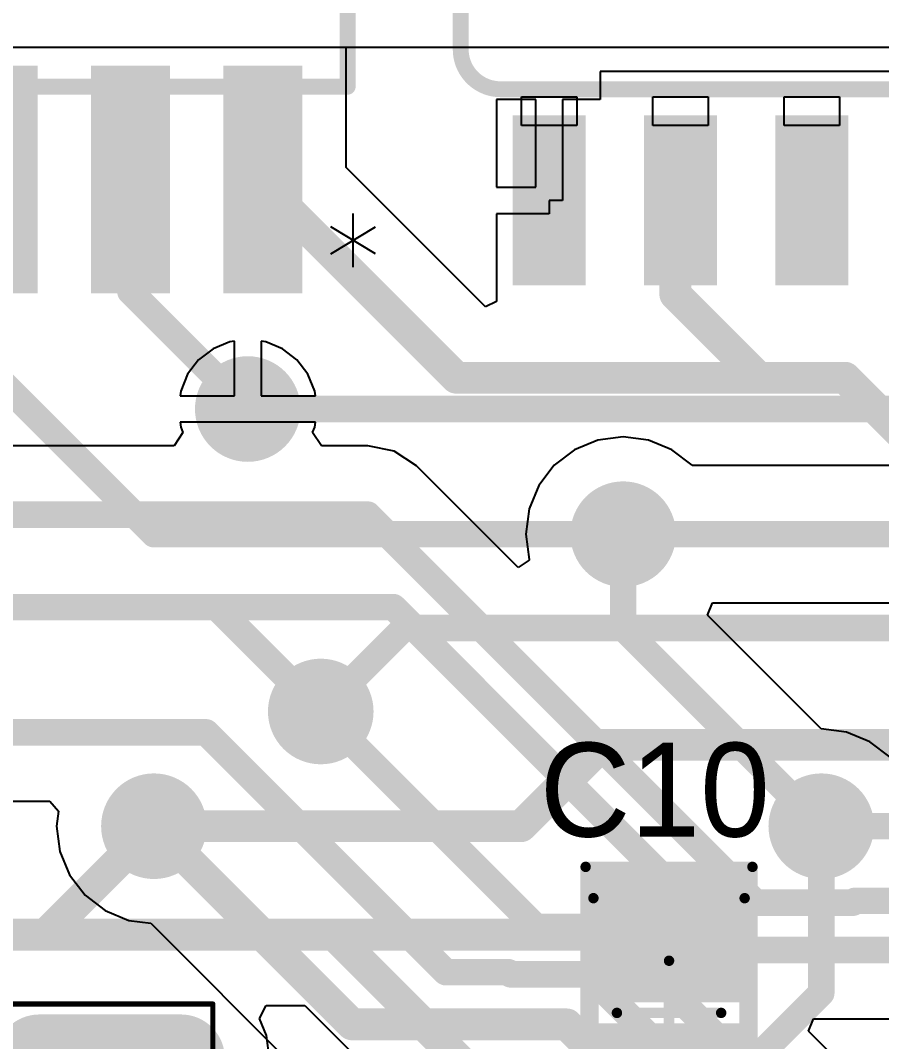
# Model space of a CAD drawing. Header units: millimetres. Extents: x 12 to 126, y 25 to 105.
# Drawn here: x 39.92 to 48.18, y 42.93 to 52.73 of the extents above; entities that cross this region are included whole.
import ezdxf

# ---------------------------------------------------------------- set-up
doc = ezdxf.new("R2010")
doc.units = ezdxf.units.MM
for name, color, linetype in [('BottomLayer', 5, 'Continuous'), ('BottomSolder', 6, 'Continuous'), ('Mechanical13', 56, 'Continuous'), ('Mechanical15', 56, 'Continuous'), ('MultiLayer', 9, 'Continuous'), ('TopLayer', 1, 'Continuous'), ('TopOverlay', 2, 'Continuous'), ('TopPaste', 8, 'Continuous'), ('TopSolder', 216, 'Continuous'), ('ViaHoleLayer', 16, 'Continuous')]:
    doc.layers.add(name, color=color, linetype=linetype)

# ---------------------------------------------------------------- blocks, each defined once
blk = doc.blocks.new('XTAL1140X475X430D1315L440X63M_30')
at = {"layer": 'Mechanical15', "const_width": 0.05}
for points in [[(-5.95, 0.985), (-7.325, 0.985)], [(-7.325, -0.985), (-7.325, 0.985)]]:
    blk.add_lwpolyline(points, dxfattribs=at)
at = {"layer": 'Mechanical15', "const_width": 0.025}
blk.add_lwpolyline([(-7.3375, 0.985, 1), (-7.3125, 0.985, 1)], format="xyb", close=True, dxfattribs=at)
blk.add_lwpolyline([(-7.3375, 0.985, 1), (-7.3125, 0.985, 1)], format="xyb", close=True, dxfattribs=at)
at = {"layer": 'TopLayer', "const_width": 0.32}
for points in [[(-6.965, 0.68, 1), (-6.645, 0.68, 1)], [(-6.965, -0.68, 1), (-6.645, -0.68, 1)]]:
    blk.add_lwpolyline(points, format="xyb", close=True, dxfattribs=at)
at = {"layer": 'TopLayer'}
blk.add_solid([(-2.125, 0.68), (-7.125, 0.68), (-2.125, -0.68), (-7.125, -0.68)], dxfattribs=at)
at = {"layer": 'TopPaste', "const_width": 0.32}
for points in [[(-6.965, 0.68, 1), (-6.645, 0.68, 1)], [(-6.965, -0.68, 1), (-6.645, -0.68, 1)]]:
    blk.add_lwpolyline(points, format="xyb", close=True, dxfattribs=at)
at = {"layer": 'TopPaste'}
blk.add_solid([(-2.125, 0.68), (-7.125, 0.68), (-2.125, -0.68), (-7.125, -0.68)], dxfattribs=at)
at = {"layer": 'TopSolder', "const_width": 0.42}
for points in [[(-7.015, 0.68, 1), (-6.595, 0.68, 1)], [(-7.015, -0.68, 1), (-6.595, -0.68, 1)]]:
    blk.add_lwpolyline(points, format="xyb", close=True, dxfattribs=at)
at = {"layer": 'TopSolder'}
blk.add_solid([(-2.025, 0.68), (-7.225, 0.68), (-2.025, -0.68), (-7.225, -0.68)], dxfattribs=at)
blk = doc.blocks.new('_SO16W_32')
at = {"layer": 'Mechanical13'}
for p, q in [((1.6254, 3.8052), (1.6254, 4.0824)), ((1.6254, 4.0824), (2.1546, 4.0824)), ((1.6254, 3.8052), (1.6254, 4.0824)), ((1.6254, 4.0824), (2.1546, 4.0824)), ((2.1546, 4.0824), (2.1546, 3.8052)), ((2.1546, 4.0824), (2.1546, 3.8052)), ((2.8854, 3.8052), (2.8854, 4.0824)), ((2.8854, 4.0824), (3.4146, 4.0824)), ((2.8854, 3.8052), (2.8854, 4.0824)), ((2.8854, 4.0824), (3.4146, 4.0824)), ((3.4146, 4.0824), (3.4146, 3.8052)), ((3.4146, 4.0824), (3.4146, 3.8052)), ((4.1454, 3.8052), (4.1454, 4.0824)), ((4.1454, 4.0824), (4.6746, 4.0824)), ((4.1454, 3.8052), (4.1454, 4.0824)), ((4.1454, 4.0824), (4.6746, 4.0824)), ((4.6746, 4.0824), (4.6746, 3.8052)), ((4.6746, 4.0824), (4.6746, 3.8052)), ((2.1546, 3.8052), (1.6254, 3.8052)), ((2.1546, 3.8052), (1.6254, 3.8052)), ((3.4146, 3.8052), (2.8854, 3.8052)), ((3.4146, 3.8052), (2.8854, 3.8052)), ((4.6746, 3.8052), (4.1454, 3.8052)), ((4.6746, 3.8052), (4.1454, 3.8052))]:
    blk.add_line(p, q, dxfattribs=at)
at = {"layer": 'Mechanical13', "const_width": 0.1524}
for points in [[(4.8768, 3.7338), (-4.8768, 3.7338)], [(4.8768, 3.7338), (-4.8768, 3.7338)], [(5.2578, 3.3528), (5.2578, -3.3528)], [(5.2578, 3.3528), (5.2578, -3.3528)]]:
    blk.add_lwpolyline(points, dxfattribs=at)
at = {"layer": 'Mechanical13', "const_width": 0.0762}
for points in [[(4.8387, 3.7338, 1), (4.9149, 3.7338, 1)], [(4.8387, 3.7338, 1), (4.9149, 3.7338, 1)], [(4.8387, 3.7338, 1), (4.9149, 3.7338, 1)], [(4.8387, 3.7338, 1), (4.9149, 3.7338, 1)], [(5.2197, 3.3528, 1), (5.2959, 3.3528, 1)], [(5.2197, 3.3528, 1), (5.2959, 3.3528, 1)], [(5.2197, 3.3528, 1), (5.2959, 3.3528, 1)], [(5.2197, 3.3528, 1), (5.2959, 3.3528, 1)]]:
    blk.add_lwpolyline(points, format="xyb", close=True, dxfattribs=at)
at = {"layer": 'Mechanical13', "const_width": 0.1524}
blk.add_lwpolyline([(4.8768, 3.7338, -0.414214), (5.2578, 3.3528)], format="xyb", dxfattribs=at)
blk.add_lwpolyline([(4.8768, 3.7338, -0.414214), (5.2578, 3.3528)], format="xyb", dxfattribs=at)
at = {"layer": 'TopLayer'}
for points in [[(1.64, 4.085), (2.14, 4.085), (1.64, 5.515), (2.14, 5.515)], [(2.9, 4.085), (3.4, 4.085), (2.9, 5.515), (3.4, 5.515)], [(4.16, 4.085), (4.66, 4.085), (4.16, 5.515), (4.66, 5.515)]]:
    blk.add_solid(points, dxfattribs=at)
at = {"layer": 'TopPaste'}
for points in [[(1.64, 4.085), (2.14, 4.085), (1.64, 5.515), (2.14, 5.515)], [(2.9, 4.085), (3.4, 4.085), (2.9, 5.515), (3.4, 5.515)], [(4.16, 4.085), (4.66, 4.085), (4.16, 5.515), (4.66, 5.515)]]:
    blk.add_solid(points, dxfattribs=at)
at = {"layer": 'TopSolder'}
for points in [[(1.54, 3.985), (2.24, 3.985), (1.54, 5.615), (2.24, 5.615)], [(2.8, 3.985), (3.5, 3.985), (2.8, 5.615), (3.5, 5.615)], [(4.06, 3.985), (4.76, 3.985), (4.06, 5.615), (4.76, 5.615)]]:
    blk.add_solid(points, dxfattribs=at)
blk = doc.blocks.new('_SOIC127P1032X265_16N_34')
at = {"layer": 'Mechanical13'}
for p, q in [((5.4105, 5.5259), (5.1535, 5.0974)), ((5.4105, 5.0974), (5.1535, 5.5259)), ((5.4105, 5.5259), (5.1535, 5.0974)), ((5.4105, 5.0974), (5.1535, 5.5259)), ((5.5391, 5.3117), (5.0249, 5.3117)), ((5.5391, 5.3117), (5.0249, 5.3117))]:
    blk.add_line(p, q, dxfattribs=at)
at = {"layer": 'Mechanical13', "const_width": 0.1524}
for points in [[(3.81, 5.2578), (0.3048, 5.2578)], [(3.81, 5.2578), (0.3048, 5.2578)], [(3.81, -5.2578), (3.81, 5.2578)], [(3.81, -5.2578), (3.81, 5.2578)], [(5.334, 4.699), (3.81, 4.699)], [(3.81, 4.191), (3.81, 4.699)], [(5.334, 4.699), (3.81, 4.699)], [(3.81, 4.191), (3.81, 4.699)], [(5.334, 4.191), (5.334, 4.699)], [(5.334, 4.191), (5.334, 4.699)], [(5.334, 4.191), (3.81, 4.191)], [(5.334, 4.191), (3.81, 4.191)], [(5.334, 3.429), (3.81, 3.429)], [(3.81, 2.921), (3.81, 3.429)], [(5.334, 3.429), (3.81, 3.429)], [(3.81, 2.921), (3.81, 3.429)], [(5.334, 2.921), (5.334, 3.429)], [(5.334, 2.921), (5.334, 3.429)], [(5.334, 2.921), (3.81, 2.921)], [(5.334, 2.921), (3.81, 2.921)], [(5.334, 2.159), (3.81, 2.159)], [(3.81, 1.651), (3.81, 2.159)], [(5.334, 2.159), (3.81, 2.159)], [(3.81, 1.651), (3.81, 2.159)], [(5.334, 1.651), (5.334, 2.159)], [(5.334, 1.651), (5.334, 2.159)]]:
    blk.add_lwpolyline(points, dxfattribs=at)
at = {"layer": 'Mechanical13', "const_width": 0.0762}
for points in [[(3.7719, 5.2578, 1), (3.8481, 5.2578, 1)], [(3.7719, 5.2578, 1), (3.8481, 5.2578, 1)], [(3.7719, 5.2578, 1), (3.8481, 5.2578, 1)], [(3.7719, 5.2578, 1), (3.8481, 5.2578, 1)], [(3.7719, 4.699, 1), (3.8481, 4.699, 1)], [(3.7719, 4.699, 1), (3.8481, 4.699, 1)], [(3.7719, 4.699, 1), (3.8481, 4.699, 1)], [(3.7719, 4.699, 1), (3.8481, 4.699, 1)], [(5.2959, 4.699, 1), (5.3721, 4.699, 1)], [(5.2959, 4.699, 1), (5.3721, 4.699, 1)], [(5.2959, 4.699, 1), (5.3721, 4.699, 1)], [(5.2959, 4.699, 1), (5.3721, 4.699, 1)], [(3.7719, 4.191, 1), (3.8481, 4.191, 1)], [(3.7719, 4.191, 1), (3.8481, 4.191, 1)], [(3.7719, 4.191, 1), (3.8481, 4.191, 1)], [(3.7719, 4.191, 1), (3.8481, 4.191, 1)], [(5.2959, 4.191, 1), (5.3721, 4.191, 1)], [(5.2959, 4.191, 1), (5.3721, 4.191, 1)], [(5.2959, 4.191, 1), (5.3721, 4.191, 1)], [(5.2959, 4.191, 1), (5.3721, 4.191, 1)], [(3.7719, 3.429, 1), (3.8481, 3.429, 1)], [(3.7719, 3.429, 1), (3.8481, 3.429, 1)], [(3.7719, 3.429, 1), (3.8481, 3.429, 1)], [(3.7719, 3.429, 1), (3.8481, 3.429, 1)], [(5.2959, 3.429, 1), (5.3721, 3.429, 1)], [(5.2959, 3.429, 1), (5.3721, 3.429, 1)], [(5.2959, 3.429, 1), (5.3721, 3.429, 1)], [(5.2959, 3.429, 1), (5.3721, 3.429, 1)], [(3.7719, 2.921, 1), (3.8481, 2.921, 1)], [(3.7719, 2.921, 1), (3.8481, 2.921, 1)], [(3.7719, 2.921, 1), (3.8481, 2.921, 1)], [(3.7719, 2.921, 1), (3.8481, 2.921, 1)], [(5.2959, 2.921, 1), (5.3721, 2.921, 1)], [(5.2959, 2.921, 1), (5.3721, 2.921, 1)], [(5.2959, 2.921, 1), (5.3721, 2.921, 1)], [(5.2959, 2.921, 1), (5.3721, 2.921, 1)], [(3.7719, 2.159, 1), (3.8481, 2.159, 1)], [(3.7719, 2.159, 1), (3.8481, 2.159, 1)], [(3.7719, 2.159, 1), (3.8481, 2.159, 1)], [(3.7719, 2.159, 1), (3.8481, 2.159, 1)], [(5.2959, 2.159, 1), (5.3721, 2.159, 1)], [(5.2959, 2.159, 1), (5.3721, 2.159, 1)], [(5.2959, 2.159, 1), (5.3721, 2.159, 1)], [(5.2959, 2.159, 1), (5.3721, 2.159, 1)]]:
    blk.add_lwpolyline(points, format="xyb", close=True, dxfattribs=at)
at = {"layer": 'TopLayer'}
for points in [[(3.7084, 4.1656), (5.6896, 4.1656), (3.7084, 4.7244), (5.6896, 4.7244)], [(3.7084, 2.8956), (5.6896, 2.8956), (3.7084, 3.4544), (5.6896, 3.4544)], [(3.7084, 1.6256), (5.6896, 1.6256), (3.7084, 2.1844), (5.6896, 2.1844)]]:
    blk.add_solid(points, dxfattribs=at)
at = {"layer": 'TopOverlay', "const_width": 0.1524}
for points in [[(3.81, 5.2578), (0.3048, 5.2578)], [(3.81, 5.0546), (3.81, 5.2578)]]:
    blk.add_lwpolyline(points, dxfattribs=at)
at = {"layer": 'TopOverlay', "const_width": 0.0762}
for points in [[(3.7719, 5.2578, 1), (3.8481, 5.2578, 1)], [(3.7719, 5.2578, 1), (3.8481, 5.2578, 1)], [(3.7719, 5.0546, 1), (3.8481, 5.0546, 1)]]:
    blk.add_lwpolyline(points, format="xyb", close=True, dxfattribs=at)
at = {"layer": 'TopPaste'}
for points in [[(3.7084, 4.1656), (5.6896, 4.1656), (3.7084, 4.7244), (5.6896, 4.7244)], [(3.7084, 2.8956), (5.6896, 2.8956), (3.7084, 3.4544), (5.6896, 3.4544)], [(3.7084, 1.6256), (5.6896, 1.6256), (3.7084, 2.1844), (5.6896, 2.1844)]]:
    blk.add_solid(points, dxfattribs=at)
at = {"layer": 'TopSolder'}
for points in [[(3.6084, 4.0656), (5.7896, 4.0656), (3.6084, 4.8244), (5.7896, 4.8244)], [(3.6084, 2.7956), (5.7896, 2.7956), (3.6084, 3.5544), (5.7896, 3.5544)], [(3.6084, 1.5256), (5.7896, 1.5256), (3.6084, 2.2844), (5.7896, 2.2844)]]:
    blk.add_solid(points, dxfattribs=at)
blk = doc.blocks.new('C0805_66')
at = {"layer": 'Mechanical13', "const_width": 0.1}
for points in [[(-1.1, 0.725), (-1.1, -0.725)], [(-1.1, 0.725), (1.1, 0.725)], [(1.1, 0.725), (1.1, -0.725)], [(-1.1, -0.725), (1.1, -0.725)]]:
    blk.add_lwpolyline(points, dxfattribs=at)
at = {"layer": 'Mechanical13', "const_width": 0.05}
for points in [[(-1.125, 0.725, 1), (-1.075, 0.725, 1)], [(-1.125, 0.725, 1), (-1.075, 0.725, 1)], [(1.075, 0.725, 1), (1.125, 0.725, 1)], [(1.075, 0.725, 1), (1.125, 0.725, 1)], [(-1.125, -0.725, 1), (-1.075, -0.725, 1)], [(-1.125, -0.725, 1), (-1.075, -0.725, 1)], [(1.075, -0.725, 1), (1.125, -0.725, 1)], [(1.075, -0.725, 1), (1.125, -0.725, 1)]]:
    blk.add_lwpolyline(points, format="xyb", close=True, dxfattribs=at)
at = {"layer": 'Mechanical15', "const_width": 0.1}
for points in [[(-1.4, 0.8), (-1.4, -0.8)], [(-1.4, 0.8), (1.4001, 0.8)], [(1.4001, 0.8), (1.4001, -0.8)], [(0.0001, 0.5), (0.0001, -0.5)], [(-0.5, 0), (0.5, 0)], [(-1.4, -0.8), (1.4001, -0.8)]]:
    blk.add_lwpolyline(points, dxfattribs=at)
at = {"layer": 'Mechanical15', "const_width": 0.05}
for points in [[(-1.425, 0.8, 1), (-1.375, 0.8, 1)], [(-1.425, 0.8, 1), (-1.375, 0.8, 1)], [(1.3751, 0.8, 1), (1.4251, 0.8, 1)], [(1.3751, 0.8, 1), (1.4251, 0.8, 1)], [(-0.0249, 0.5, 1), (0.0251, 0.5, 1)], [(-0.525, 0, 1), (-0.475, 0, 1)], [(0.475, 0, 1), (0.525, 0, 1)], [(-0.0249, -0.5, 1), (0.0251, -0.5, 1)], [(-1.425, -0.8, 1), (-1.375, -0.8, 1)], [(-1.425, -0.8, 1), (-1.375, -0.8, 1)], [(1.3751, -0.8, 1), (1.4251, -0.8, 1)], [(1.3751, -0.8, 1), (1.4251, -0.8, 1)]]:
    blk.add_lwpolyline(points, format="xyb", close=True, dxfattribs=at)
at = {"layer": 'TopLayer'}
for points in [[(-0.1999, -0.7), (-0.1999, 0.7), (-1.2999, -0.7), (-1.2999, 0.7)], [(1.3, -0.7), (1.3, 0.7), (0.2, -0.7), (0.2, 0.7)]]:
    blk.add_solid(points, dxfattribs=at)
at = {"layer": 'TopPaste'}
for points in [[(-0.1999, -0.7), (-0.1999, 0.7), (-1.2999, -0.7), (-1.2999, 0.7)], [(1.3, -0.7), (1.3, 0.7), (0.2, -0.7), (0.2, 0.7)]]:
    blk.add_solid(points, dxfattribs=at)
at = {"layer": 'TopSolder'}
for points in [[(-0.0999, -0.8), (-0.0999, 0.8), (-1.3999, -0.8), (-1.3999, 0.8)], [(1.4, -0.8), (1.4, 0.8), (0.1, -0.8), (0.1, 0.8)]]:
    blk.add_solid(points, dxfattribs=at)

msp = doc.modelspace()

# ---------------------------------------------------------------- linework, layer by layer
at = {"layer": 'BottomLayer'}
for p, q in [((31.9784, 52.4698), (55, 52.4698)), ((41.9276, 49.6434), (41.7669, 49.5769)), ((41.973, 49.6494), (41.9276, 49.6434)), ((41.973, 49.127), (41.973, 49.6494)), ((42.2724, 49.6434), (42.227, 49.6494)), ((42.227, 49.6494), (42.227, 49.127)), ((42.433, 49.5769), (42.2724, 49.6434)), ((41.7669, 49.5769), (41.629, 49.471)), ((42.571, 49.471), (42.433, 49.5769)), ((41.629, 49.471), (41.5231, 49.3331)), ((42.6769, 49.3331), (42.571, 49.471)), ((41.5231, 49.3331), (41.4566, 49.1724)), ((42.7434, 49.1724), (42.6769, 49.3331)), ((41.4566, 49.1724), (41.4506, 49.127)), ((42.7494, 49.127), (42.7434, 49.1724)), ((41.4506, 49.127), (41.973, 49.127)), ((42.227, 49.127), (42.7494, 49.127)), ((42.7494, 48.873), (41.4506, 48.873)), ((41.4506, 48.873), (41.4566, 48.8276)), ((42.7434, 48.8276), (42.7494, 48.873)), ((41.4788, 48.7741), (41.3939, 48.6471)), ((41.4566, 48.8276), (41.4788, 48.7741)), ((42.7212, 48.7741), (42.7434, 48.8276)), ((42.8061, 48.6471), (42.7212, 48.7741)), ((45.4582, 48.7026), (45.2328, 48.6092)), ((45.7, 48.7344), (45.4582, 48.7026)), ((45.9418, 48.7026), (45.7, 48.7344)), ((46.1672, 48.6092), (45.9418, 48.7026)), ((41.3939, 48.6471), (39.4399, 48.6471)), ((43.2519, 48.6471), (42.8061, 48.6471)), ((43.5044, 48.5969), (43.2519, 48.6471)), ((43.2519, 48.6471), (43.2519, 48.6471)), ((43.7184, 48.4539), (43.5044, 48.5969)), ((45.2328, 48.6092), (45.0393, 48.4607)), ((46.3607, 48.4607), (46.1672, 48.6092)), ((44.6924, 47.4798), (43.7184, 48.4539)), ((45.0393, 48.4607), (44.8908, 48.2672)), ((46.3615, 48.4597), (46.3607, 48.4607)), ((51.5, 48.4597), (46.3615, 48.4597)), ((44.8908, 48.2672), (44.7974, 48.0418)), ((44.7974, 48.0418), (44.7656, 47.8)), ((44.7656, 47.8), (44.7974, 47.5582)), ((44.8001, 47.5518), (44.6924, 47.4798)), ((44.7974, 47.5582), (44.8001, 47.5518)), ((46.5097, 47.023), (46.5583, 47.1403)), ((46.5583, 47.1403), (51.2268, 47.1403)), ((47.5986, 45.9341), (46.5097, 47.023)), ((47.5999, 45.9343), (47.5986, 45.9341)), ((47.8417, 45.9025), (47.5999, 45.9343)), ((48.0671, 45.8091), (47.8417, 45.9025)), ((48.2606, 45.6606), (48.0671, 45.8091)), ((39.5614, 45.2402), (40.2009, 45.2402)), ((40.2009, 45.2402), (40.2847, 45.1447)), ((40.2847, 45.1447), (40.2656, 45)), ((40.2656, 45), (40.2974, 44.7582)), ((40.2974, 44.7582), (40.3908, 44.5328)), ((40.3908, 44.5328), (40.5393, 44.3393)), ((40.5393, 44.3393), (40.7328, 44.1908)), ((40.7328, 44.1908), (40.9582, 44.0974)), ((40.9582, 44.0974), (41.1715, 44.0694)), ((41.1715, 44.0694), (42.6204, 42.6204)), ((47.4772, 43.0355), (47.5258, 43.1528)), ((47.5258, 43.1528), (50.5142, 43.1528)), ((47.8665, 42.6463), (47.4772, 43.0355))]:
    msp.add_line(p, q, dxfattribs=at)
for points, const_width in [([(41.8968, 49, 1), (42.3032, 49, 1)], 0.4064), ([(42.0365, 49, 1), (42.1635, 49, 1)], 0.127), ([(45.4968, 47.8, 1), (45.9032, 47.8, 1)], 0.4064), ([(43.1884, 47.9874, 1), (43.3154, 47.9874, 1)], 0.127), ([(43.1884, 47.9874, 1), (43.3154, 47.9874, 1)], 0.127), ([(45.6365, 47.8, 1), (45.7635, 47.8, 1)], 0.127), ([(45.6365, 47.8, 1), (45.7635, 47.8, 1)], 0.127), ([(43.4338, 47.1, 1), (43.5608, 47.1, 1)], 0.127), ([(43.4338, 47.1, 1), (43.5608, 47.1, 1)], 0.127), ([(45.6365, 46.8998, 1), (45.7635, 46.8998, 1)], 0.127), ([(45.6365, 46.8998, 1), (45.7635, 46.8998, 1)], 0.127), ([(42.5968, 46.1, 1), (43.0032, 46.1, 1)], 0.4064), ([(42.7365, 46.1, 1), (42.8635, 46.1, 1)], 0.127), ([(41.6365, 45.8999, 1), (41.7635, 45.8999, 1)], 0.127), ([(41.6365, 45.8999, 1), (41.7635, 45.8999, 1)], 0.127), ([(40.9968, 45, 1), (41.4032, 45, 1)], 0.4064), ([(47.3967, 44.9999, 1), (47.8031, 44.9999, 1)], 0.4064), ([(41.1238, 45, 1), (41.2762, 45, 1)], 0.1524), ([(47.5364, 44.9999, 1), (47.6634, 44.9999, 1)], 0.127), ([(47.5364, 44.9999, 1), (47.6634, 44.9999, 1)], 0.127), ([(46.9093, 44.2665, 1), (47.0363, 44.2665, 1)], 0.127), ([(46.9093, 44.2665, 1), (47.0363, 44.2665, 1)], 0.127), ([(47.8402, 44.2665, 1), (47.9672, 44.2665, 1)], 0.127), ([(47.8402, 44.2665, 1), (47.9672, 44.2665, 1)], 0.127), ([(47.8577, 44.284, 1), (47.9847, 44.284, 1)], 0.127), ([(47.8577, 44.284, 1), (47.9847, 44.284, 1)], 0.127), ([(44.8031, 44.0334, 1), (44.9301, 44.0334, 1)], 0.127), ([(44.8031, 44.0334, 1), (44.9301, 44.0334, 1)], 0.127), ([(45.4829, 44.0334, 1), (45.6099, 44.0334, 1)], 0.127), ([(45.4829, 44.0334, 1), (45.6099, 44.0334, 1)], 0.127), ([(46.7213, 43.8125, 1), (46.8483, 43.8125, 1)], 0.127), ([(46.7213, 43.8125, 1), (46.8483, 43.8125, 1)], 0.127), ([(43.9364, 43.6, 1), (44.0634, 43.6, 1)], 0.127), ([(43.9364, 43.6, 1), (44.0634, 43.6, 1)], 0.127), ([(44.5365, 43.6, 1), (44.6635, 43.6, 1)], 0.127), ([(44.5365, 43.6, 1), (44.6635, 43.6, 1)], 0.127), ([(44.5571, 43.5794, 1), (44.6841, 43.5794, 1)], 0.127), ([(44.5571, 43.5794, 1), (44.6841, 43.5794, 1)], 0.127), ([(45.2949, 43.5794, 1), (45.4219, 43.5794, 1)], 0.127), ([(45.2949, 43.5794, 1), (45.4219, 43.5794, 1)], 0.127), ([(43.0238, 43.1, 1), (43.1762, 43.1, 1)], 0.1524), ([(43.0238, 43.1, 1), (43.1762, 43.1, 1)], 0.1524), ([(45.0836, 43.1, 1), (45.236, 43.1, 1)], 0.1524), ([(45.0836, 43.1, 1), (45.236, 43.1, 1)], 0.1524)]:
    msp.add_lwpolyline(points, format="xyb", close=True, dxfattribs=dict(at, const_width=const_width))
for points, const_width in [([(42.1, 49), (57, 49)], 0.254), ([(39.1126, 47.9874), (43.2519, 47.9874)], 0.254), ([(43.2519, 47.9874), (46.9728, 44.2665)], 0.254), ([(45.7, 46.8998), (45.7, 47.8)], 0.254), ([(45.7, 47.8), (51.5, 47.8)], 0.254), ([(37.5, 47.1), (43.4973, 47.1)], 0.254), ([(43.4973, 47.1), (46.7848, 43.8125)], 0.254), ([(45.7, 46.8998), (47.5999, 44.9999)], 0.254), ([(42.8, 46.1), (44.8666, 44.0334)], 0.254), ([(38.8999, 45.8999), (41.7, 45.8999)], 0.254), ([(41.7, 45.8999), (43.9999, 43.6)], 0.254), ([(41.2, 45), (43.1, 43.1)], 0.3048), ([(47.5999, 44.9999), (50.0001, 44.9999)], 0.254), ([(46.9728, 44.2665), (47.9037, 44.2665)], 0.254), ([(47.9037, 44.2665), (47.9212, 44.284)], 0.254), ([(47.9212, 44.284), (49.783, 44.284)], 0.254), ([(44.8666, 44.0334), (45.5464, 44.0334)], 0.254), ([(45.5464, 44.0334), (47.4, 42.1798)], 0.254), ([(46.7848, 43.8125), (50.7875, 43.8125)], 0.254), ([(43.9999, 43.6), (44.6, 43.6)], 0.254), ([(44.6, 43.6), (44.6206, 43.5794)], 0.254), ([(44.6206, 43.5794), (45.3584, 43.5794)], 0.254), ([(45.3584, 43.5794), (46.7605, 42.1773)], 0.254), ([(43.1, 43.1), (45.1598, 43.1)], 0.3048), ([(45.1598, 43.1), (46.2811, 41.9787)], 0.3048)]:
    msp.add_lwpolyline(points, dxfattribs=dict(at, const_width=const_width))
at = {"layer": 'BottomSolder', "const_width": 0.5064}
for points in [[(41.8468, 49, 1), (42.3532, 49, 1)], [(45.4468, 47.8, 1), (45.9532, 47.8, 1)], [(42.5468, 46.1, 1), (43.0532, 46.1, 1)], [(40.9468, 45, 1), (41.4532, 45, 1)], [(47.3467, 44.9999, 1), (47.8531, 44.9999, 1)]]:
    msp.add_lwpolyline(points, format="xyb", close=True, dxfattribs=at)
at = {"layer": 'MultiLayer', "const_width": 0.4064}
for points in [[(41.8968, 49, 1), (42.3032, 49, 1)], [(45.4968, 47.8, 1), (45.9032, 47.8, 1)], [(42.5968, 46.1, 1), (43.0032, 46.1, 1)], [(40.9968, 45, 1), (41.4032, 45, 1)], [(47.3967, 44.9999, 1), (47.8031, 44.9999, 1)]]:
    msp.add_lwpolyline(points, format="xyb", close=True, dxfattribs=at)
at = {"layer": 'TopLayer'}
for p, q in [((43.0444, 51.3147), (43.0444, 52.4698)), ((43.0444, 52.4698), (55, 52.4698)), ((49.54, 52.235), (45.48, 52.235)), ((45.48, 52.235), (45.48, 51.969)), ((44.863, 51.969), (44.486, 51.969)), ((44.486, 51.969), (44.486, 51.127)), ((44.863, 51.127), (44.863, 51.969)), ((45.48, 51.969), (45.117, 51.969)), ((45.117, 51.969), (45.117, 51)), ((44.3808, 49.9783), (43.0444, 51.3147)), ((44.486, 51.127), (44.863, 51.127)), ((45.117, 51), (44.99, 51)), ((44.99, 51), (44.99, 50.873)), ((44.99, 50.873), (44.486, 50.873)), ((44.486, 50.873), (44.486, 50.0311)), ((44.486, 50.0311), (44.3808, 49.9783)), ((42.2119, 43.1548), (42.2765, 43.2818)), ((42.2765, 43.2818), (42.6467, 43.2818)), ((42.6467, 43.2818), (44.2395, 41.689)), ((42.2784, 42.9943), (42.2119, 43.1548)), ((42.3072, 42.775), (42.2784, 42.9943))]:
    msp.add_line(p, q, dxfattribs=at)
for points, const_width in [([(40.975, 50.125), (40.975, 51.201)], 0.254), ([(42.245, 51.155), (42.245, 51.201)], 0.3048), ([(42.245, 51.155), (44.1, 49.3)], 0.3048), ([(46.2, 50.95), (46.25, 51)], 0.3048), ([(46.2, 50.1), (46.2, 50.95)], 0.3048), ([(40.975, 50.125), (42.1, 49)], 0.254), ([(46.2, 50.1), (47, 49.3)], 0.3048), ([(44.1, 49.3), (47, 49.3)], 0.3048), ([(47, 49.3), (47.8282, 49.3)], 0.3048), ([(47.8282, 49.3), (49.2532, 47.875)], 0.3048), ([(39.705, 49.295), (41.2, 47.8)], 0.254), ([(41.2, 47.8), (45.7, 47.8)], 0.254), ([(38.4, 47.1), (41.8, 47.1)], 0.254), ([(41.8, 47.1), (42.8, 46.1)], 0.254), ([(42.8, 46.1), (43.6, 46.9)], 0.254), ([(43.6, 46.9), (49.2832, 46.9)], 0.254), ([(44.7206, 45), (45.5, 45.7794)], 0.3048), ([(45.5, 45.7794), (52.1794, 45.7794)], 0.3048), ([(40.16, 43.96), (41.2, 45)], 0.3048), ([(41.2, 45), (44.7206, 45)], 0.3048), ([(47.5999, 43.4001), (47.5999, 44.9999)], 0.254), ([(39.54, 43.96), (40.16, 43.96)], 0.3048), ([(40.16, 43.96), (42.9276, 43.96)], 0.3048), ([(42.9276, 43.96), (47.3, 39.5876)], 0.3048), ([(42.9276, 43.96), (46.14, 43.96)], 0.3048), ([(46.6601, 42.4601), (47.6, 43.4)], 0.254), ([(47.5999, 43.4001), (47.6, 43.4)], 0.254)]:
    msp.add_lwpolyline(points, dxfattribs=dict(at, const_width=const_width))
for points, const_width in [([(40.9115, 51.201, 1), (41.0385, 51.201, 1)], 0.127), ([(42.1688, 51.201, 1), (42.3212, 51.201, 1)], 0.1524), ([(42.1688, 51.155, 1), (42.3212, 51.155, 1)], 0.1524), ([(42.1688, 51.155, 1), (42.3212, 51.155, 1)], 0.1524), ([(46.1738, 51, 1), (46.3262, 51, 1)], 0.1524), ([(46.1238, 50.95, 1), (46.2762, 50.95, 1)], 0.1524), ([(46.1238, 50.95, 1), (46.2762, 50.95, 1)], 0.1524), ([(40.9115, 50.125, 1), (41.0385, 50.125, 1)], 0.127), ([(40.9115, 50.125, 1), (41.0385, 50.125, 1)], 0.127), ([(46.1238, 50.1, 1), (46.2762, 50.1, 1)], 0.1524), ([(46.1238, 50.1, 1), (46.2762, 50.1, 1)], 0.1524), ([(44.0238, 49.3, 1), (44.1762, 49.3, 1)], 0.1524), ([(44.0238, 49.3, 1), (44.1762, 49.3, 1)], 0.1524), ([(46.9238, 49.3, 1), (47.0762, 49.3, 1)], 0.1524), ([(46.9238, 49.3, 1), (47.0762, 49.3, 1)], 0.1524), ([(46.9238, 49.3, 1), (47.0762, 49.3, 1)], 0.1524), ([(47.752, 49.3, 1), (47.9044, 49.3, 1)], 0.1524), ([(47.752, 49.3, 1), (47.9044, 49.3, 1)], 0.1524), ([(41.8968, 49, 1), (42.3032, 49, 1)], 0.4064), ([(42.0365, 49, 1), (42.1635, 49, 1)], 0.127), ([(45.4968, 47.8, 1), (45.9032, 47.8, 1)], 0.4064), ([(41.1365, 47.8, 1), (41.2635, 47.8, 1)], 0.127), ([(41.1365, 47.8, 1), (41.2635, 47.8, 1)], 0.127), ([(45.6365, 47.8, 1), (45.7635, 47.8, 1)], 0.127), ([(41.7365, 47.1, 1), (41.8635, 47.1, 1)], 0.127), ([(41.7365, 47.1, 1), (41.8635, 47.1, 1)], 0.127), ([(43.5365, 46.9, 1), (43.6635, 46.9, 1)], 0.127), ([(43.5365, 46.9, 1), (43.6635, 46.9, 1)], 0.127), ([(42.5968, 46.1, 1), (43.0032, 46.1, 1)], 0.4064), ([(42.7365, 46.1, 1), (42.8635, 46.1, 1)], 0.127), ([(42.7365, 46.1, 1), (42.8635, 46.1, 1)], 0.127), ([(45.4238, 45.7794, 1), (45.5762, 45.7794, 1)], 0.1524), ([(45.4238, 45.7794, 1), (45.5762, 45.7794, 1)], 0.1524), ([(40.9968, 45, 1), (41.4032, 45, 1)], 0.4064), ([(47.3967, 44.9999, 1), (47.8031, 44.9999, 1)], 0.4064), ([(41.1238, 45, 1), (41.2762, 45, 1)], 0.1524), ([(41.1238, 45, 1), (41.2762, 45, 1)], 0.1524), ([(44.6444, 45, 1), (44.7968, 45, 1)], 0.1524), ([(44.6444, 45, 1), (44.7968, 45, 1)], 0.1524), ([(47.5364, 44.9999, 1), (47.6634, 44.9999, 1)], 0.127), ([(40.0838, 43.96, 1), (40.2362, 43.96, 1)], 0.1524), ([(40.0838, 43.96, 1), (40.2362, 43.96, 1)], 0.1524), ([(40.0838, 43.96, 1), (40.2362, 43.96, 1)], 0.1524), ([(42.8514, 43.96, 1), (43.0038, 43.96, 1)], 0.1524), ([(42.8514, 43.96, 1), (43.0038, 43.96, 1)], 0.1524), ([(42.8514, 43.96, 1), (43.0038, 43.96, 1)], 0.1524), ([(46.0638, 43.96, 1), (46.2162, 43.96, 1)], 0.1524), ([(47.5364, 43.4001, 1), (47.6634, 43.4001, 1)], 0.127), ([(47.5364, 43.4001, 1), (47.6634, 43.4001, 1)], 0.127), ([(47.5365, 43.4, 1), (47.6635, 43.4, 1)], 0.127), ([(47.5365, 43.4, 1), (47.6635, 43.4, 1)], 0.127)]:
    msp.add_lwpolyline(points, format="xyb", close=True, dxfattribs=dict(at, const_width=const_width))
at = {"layer": 'TopSolder', "const_width": 0.5064}
for points in [[(41.8468, 49, 1), (42.3532, 49, 1)], [(45.4468, 47.8, 1), (45.9532, 47.8, 1)], [(42.5468, 46.1, 1), (43.0532, 46.1, 1)], [(40.9468, 45, 1), (41.4532, 45, 1)], [(47.3467, 44.9999, 1), (47.8531, 44.9999, 1)]]:
    msp.add_lwpolyline(points, format="xyb", close=True, dxfattribs=at)
at = {"layer": 'ViaHoleLayer', "const_width": 0.2032}
for points in [[(41.9984, 49, 1), (42.2016, 49, 1)], [(45.5984, 47.8, 1), (45.8016, 47.8, 1)], [(42.6984, 46.1, 1), (42.9016, 46.1, 1)], [(41.0984, 45, 1), (41.3016, 45, 1)], [(47.4983, 44.9999, 1), (47.7015, 44.9999, 1)]]:
    msp.add_lwpolyline(points, format="xyb", close=True, dxfattribs=at)

# ---------------------------------------------------------------- block references
for name, p, rotation in [('_SOIC127P1032X265_16N_34', (37.8, 55.9), 270), ('_SO16W_32', (49.4, 55.8), 180), ('C0805_66', (46.14, 43.21), 90), ('XTAL1140X475X430D1315L440X63M_30', (40.78, 35.97), 270)]:
    msp.add_blockref(name, p, dxfattribs=dict(rotation=rotation))

# ---------------------------------------------------------------- texts
at = {"layer": 'TopOverlay'}
msp.add_text('C10', height=0.9, dxfattribs=at).set_placement((44.9, 44.9))

doc.saveas('drawing.dxf')
